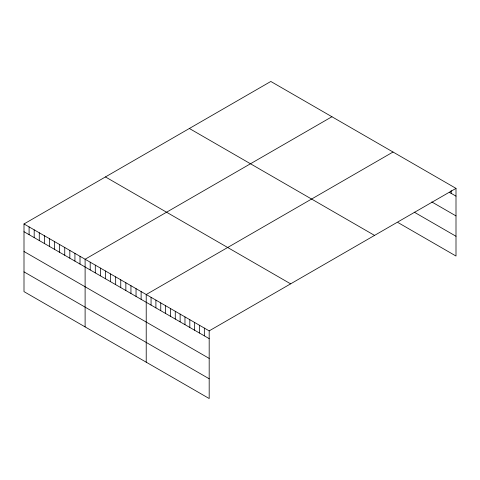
<?xml version="1.0" encoding="UTF-8"?>
<svg xmlns="http://www.w3.org/2000/svg" width="480" height="480" viewBox="0 0 480 480"><rect width="100%" height="100%" fill="white"/><g stroke="black" fill="none" stroke-linecap="round" stroke-linejoin="round"><path stroke-width="0.72" d="M24 223.962L209.184 330.876L209.184 398.538L24 291.624L24 223.962L270.816 81.462L456 188.376L456 256.038L397.884 222.486M331.926 116.742L85.11 259.242L85.11 326.904M393.036 152.022L146.22 294.522L146.22 362.19M209.184 330.876L456 188.376M449.34 192.3L456 196.14M431.784 201.93L456 215.91M414.228 212.154L456 236.274M189.366 128.484L374.55 235.398M105.45 176.934L290.634 283.848M24 231.726L209.184 338.64M24 251.496L209.184 358.41M24 271.86L209.184 378.774M451.158 190.524L451.158 193.344M204.342 328.08L204.342 335.844M199.494 325.284L199.494 333.048M194.652 322.488L194.652 330.252M189.81 319.692L189.81 327.456M184.968 316.896L184.968 324.66M180.126 314.1L180.126 321.864M175.278 311.298L175.278 319.068M170.436 308.502L170.436 316.272M165.594 305.706L165.594 313.476M160.752 302.91L160.752 310.68M155.904 300.114L155.904 307.884M151.062 297.318L151.062 305.088M141.126 291.582L141.126 299.352M136.038 288.642L136.038 296.412M130.944 285.702L130.944 293.472M125.85 282.762L125.85 290.532M120.756 279.822L120.756 287.592M115.668 276.882L115.668 284.652M110.574 273.942L110.574 281.712M105.48 271.002L105.48 278.772M100.386 268.062L100.386 275.832M95.298 265.122L95.298 272.886M90.204 262.182L90.204 269.946M80.016 256.302L80.016 264.066M74.928 253.362L74.928 261.126M69.834 250.422L69.834 258.186M64.74 247.482L64.74 255.246M59.646 244.542L59.646 252.306M54.558 241.602L54.558 249.366M49.464 238.662L49.464 246.426M44.37 235.722L44.37 243.486M39.276 232.782L39.276 240.546M34.188 229.842L34.188 237.606M29.094 226.902L29.094 234.666"/></g></svg>
